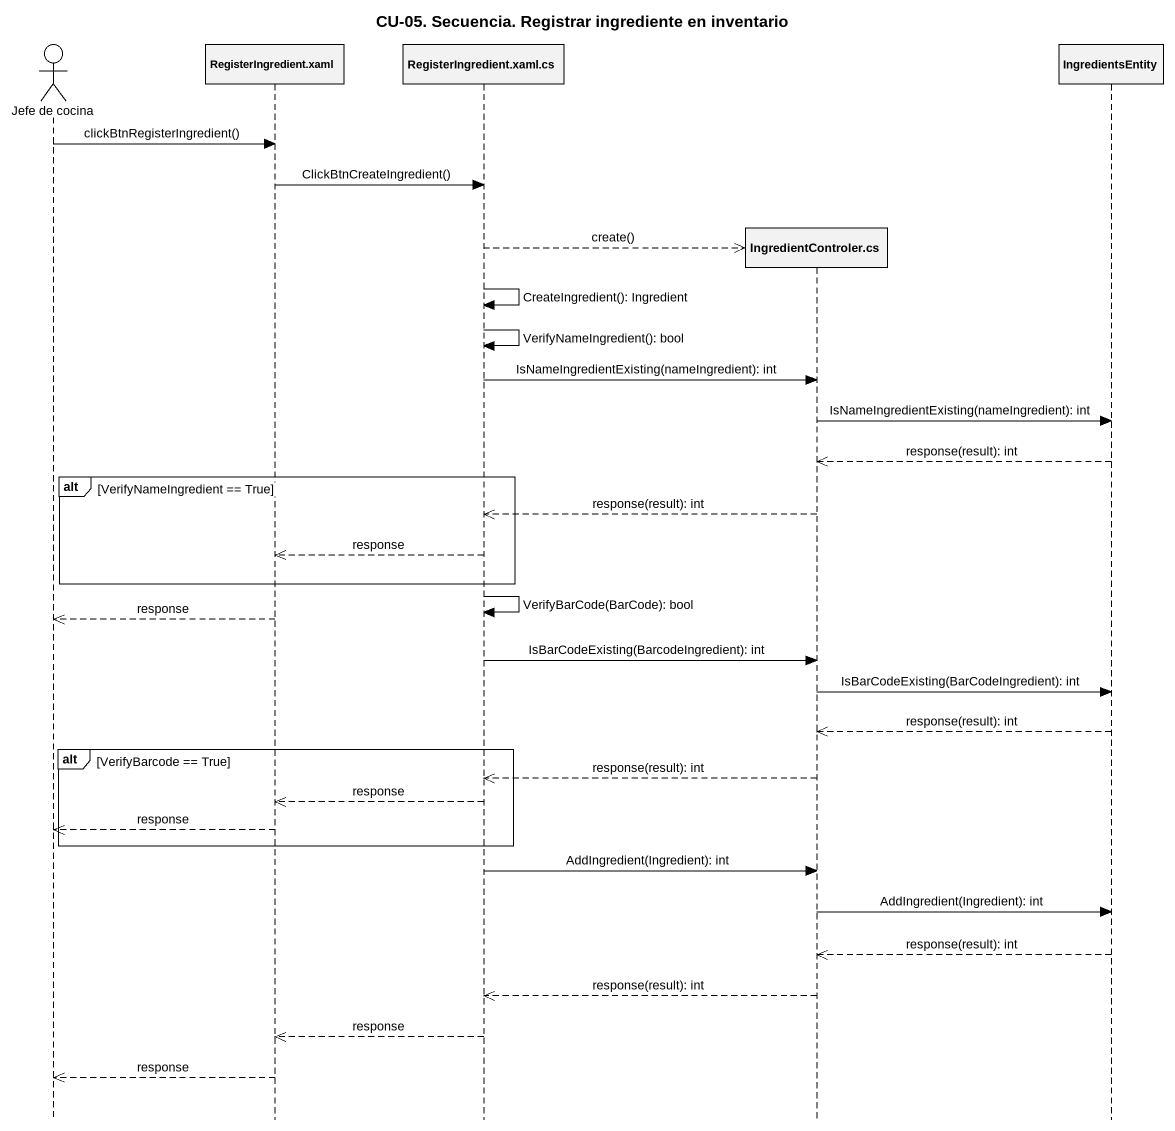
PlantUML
@startuml
title CU-05. Secuencia. Registrar ingrediente en inventario
hide footbox
actor "Jefe de cocina" as Jefe_de_cocina
participant "RegisterIngredient.xaml" as RegisterIngredient_xaml
participant "RegisterIngredient.xaml.cs" as RegisterIngredient_xaml_cs
participant "IngredientControler.cs" as IngredientControler_cs
participant IngredientsEntity

Jefe_de_cocina -> RegisterIngredient_xaml : clickBtnRegisterIngredient()
RegisterIngredient_xaml -> RegisterIngredient_xaml_cs : ClickBtnCreateIngredient()
RegisterIngredient_xaml_cs -->> IngredientControler_cs ** : create()
RegisterIngredient_xaml_cs -> RegisterIngredient_xaml_cs : CreateIngredient(): Ingredient
RegisterIngredient_xaml_cs -> RegisterIngredient_xaml_cs : VerifyNameIngredient(): bool
RegisterIngredient_xaml_cs -> IngredientControler_cs : IsNameIngredientExisting(nameIngredient): int
IngredientControler_cs -> IngredientsEntity : IsNameIngredientExisting(nameIngredient): int
IngredientsEntity -->> IngredientControler_cs : response(result): int
alt VerifyNameIngredient == True
  IngredientControler_cs -->> RegisterIngredient_xaml_cs : response(result): int
  RegisterIngredient_xaml_cs -->> RegisterIngredient_xaml : response
end
RegisterIngredient_xaml_cs -> RegisterIngredient_xaml_cs : VerifyBarCode(BarCode): bool
RegisterIngredient_xaml -->> Jefe_de_cocina : response
RegisterIngredient_xaml_cs -> IngredientControler_cs : IsBarCodeExisting(BarcodeIngredient): int
IngredientControler_cs -> IngredientsEntity : IsBarCodeExisting(BarCodeIngredient): int
IngredientsEntity -->> IngredientControler_cs : response(result): int
alt VerifyBarcode == True
  IngredientControler_cs -->> RegisterIngredient_xaml_cs : response(result): int
  RegisterIngredient_xaml_cs -->> RegisterIngredient_xaml : response
  RegisterIngredient_xaml -->> Jefe_de_cocina : response
end
RegisterIngredient_xaml_cs -> IngredientControler_cs : AddIngredient(Ingredient): int
IngredientControler_cs -> IngredientsEntity : AddIngredient(Ingredient): int
IngredientsEntity -->> IngredientControler_cs : response(result): int
IngredientControler_cs -->> RegisterIngredient_xaml_cs : response(result): int
RegisterIngredient_xaml_cs -->> RegisterIngredient_xaml : response
RegisterIngredient_xaml -->> Jefe_de_cocina : response
@enduml
